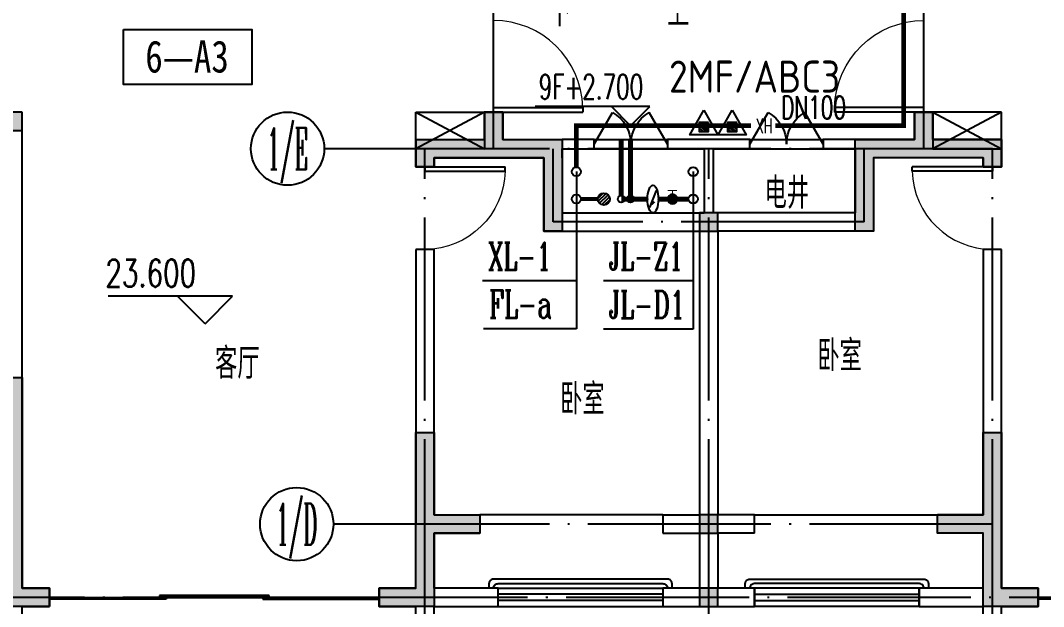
# Model space of a CAD drawing. Extents: x -287580 to -53108, y -522338 to -82629.
# Drawn here: x -248927 to -237751, y -471551 to -465151 of the extents above; entities that cross this region are included whole.
import ezdxf
from ezdxf.enums import TextEntityAlignment as Align

# ---------------------------------------------------------------- set-up
doc = ezdxf.new("R2010")
doc.units = 0
doc.header["$LTSCALE"] = 1000
doc.header["$MEASUREMENT"] = 0
doc.linetypes.add('CONTINOUS', pattern=[0])
doc.linetypes.add('DOTE', pattern=[2.42, 2, -0.2, 0.02, -0.2])
for name, color, linetype in [('AXIS', 3, 'Continuous'), ('AXIS_TEXT', 7, 'Continuous'), ('DIM_ELEV', 3, 'Continuous'), ('DIM_废水', 3, 'Continuous'), ('DIM_消防', 3, 'Continuous'), ('DIM_给水', 3, 'Continuous'), ('DOTE', 99, 'Continuous'), ('EQUIP_地漏', 7, 'Continuous'), ('EQUIP_消防', 1, 'Continuous'), ('PIPE-废水', 31, 'Continuous'), ('PIPE-消防', 1, 'Continuous'), ('PIPE-给水', 3, 'Continuous'), ('PUB_TEXT', 7, 'Continuous'), ('TEXT_消防', 4, 'Continuous'), ('VALVE_给水', 7, 'Continuous'), ('VPIPE-废水', 31, 'Continuous'), ('VPIPE-消防', 1, 'Continuous'), ('VPIPE-给水', 3, 'Continuous'), ('WALL', 9, 'Continuous'), ('WINDOW', 99, 'Continuous'), ('填充', 8, 'Continuous'), ('家具', 187, 'Continuous'), ('文字2', 7, 'Continuous'), ('栏杆', 169, 'Continuous'), ('给排水标注', 4, 'Continuous'), ('给排水留洞', 6, 'Continuous'), ('表格', 157, 'Continuous')]:
    doc.layers.add(name, color=color, linetype=linetype)
doc.styles.add('-宋体', font='', dxfattribs={"width": 0.8})
doc.styles.add('_TCH_AXIS', font='COMPLEX', dxfattribs={"bigfont": 'GBCBIG'})
doc.styles.add('_TCH_DIM', font='SIMPLEX', dxfattribs={"bigfont": 'GBCBIG'})
doc.styles.add('_TWT_DIM_ELE', font='SIMPLEX', dxfattribs={"width": 0.8, "height": 2.7, "bigfont": 'HZTXT'})
doc.styles.add('_TWT_PIPEDN', font='SIMPLEX', dxfattribs={"width": 0.8, "height": 2.5, "bigfont": 'HZTXT'})
doc.styles.add('_TWT_PIPETEXT', font='SIMPLEX', dxfattribs={"width": 0.8, "height": 1.6, "bigfont": 'HZTXT'})
doc.styles.add('_TWT_SERIAL', font='COMPLEX', dxfattribs={"width": 0.8, "height": 3, "bigfont": 'HZTXT'})
doc.styles.add('COMPLEX', font='COMPLEX')
doc.styles.get("Standard").update_dxf_attribs({"font": 'gbenor.shx', "bigfont": 'gbcbig.shx'})
doc.styles.get('-宋体').set_extended_font_data('SimSun')

# ---------------------------------------------------------------- blocks, each defined once
blk = doc.blocks.new('A$C3953257B')
at = {"layer": '填充'}
for points in [[(20300, 7500), (20500, 7500), (20500, 7300), (20300, 7300)], [(12700, 6400), (12900, 6400), (12900, 6200), (12700, 6200)], [(12700, 3100), (12900, 3100), (12900, 2900), (12700, 2900)], [(12700, 2300), (12900, 2300), (12900, 2100), (12700, 2100)]]:
    blk.add_hatch(color=256, dxfattribs=at).paths.add_polyline_path(points)
at = {"color": 6}
for points in [[(20300, 7500), (20500, 7500), (20500, 7300), (20300, 7300)], [(12700, 6400), (12900, 6400), (12900, 6200), (12700, 6200)], [(12700, 3100), (12900, 3100), (12900, 2900), (12700, 2900)], [(12700, 2300), (12900, 2300), (12900, 2100), (12700, 2100)]]:
    blk.add_lwpolyline(points, close=True, dxfattribs=at)
blk = doc.blocks.new('A$C17F555B1')
at = {"layer": '填充'}
h = blk.add_hatch(color=256, dxfattribs=at)
h.dxf.hatch_style = 1
h.paths.add_polyline_path([(55300, 3700), (55300, 3300), (55700, 3300), (55700, 3700)])
h.paths.add_polyline_path([(30100, 3700), (30100, 3300), (30500, 3300), (30500, 3700)])
h.paths.add_polyline_path([(25600, 3300), (25600, 3700), (25200, 3700), (25200, 3300)])
h.paths.add_polyline_path([(400, 3300), (400, 3700), (0, 3700), (0, 3300)])
h.paths.add_polyline_path([(45350, 10300), (45350, 8200), (45150, 8200), (45150, 10500), (45700, 10500), (45700, 10300)])
h.paths.add_polyline_path([(10550, 10500), (10550, 8200), (10350, 8200), (10350, 10300), (10000, 10300), (10000, 10500)])
h.paths.add_polyline_path([(5600, 0), (5100, 0), (5100, 2500), (5300, 2500), (5300, 200), (5600, 200)])
h.paths.add_polyline_path([(20500, 0), (20000, 0), (20000, 200), (20300, 200), (20300, 2500), (20500, 2500)])
h.paths.add_polyline_path([(35700, 0), (35200, 0), (35200, 2500), (35400, 2500), (35400, 200), (35700, 200)])
h.paths.add_polyline_path([(50600, 0), (50100, 0), (50100, 200), (50400, 200), (50400, 2500), (50600, 2500)])
h.paths.add_polyline_path([(54000, 0), (53350, 0), (53350, 200), (53800, 200), (53800, 2100), (54000, 2100)])
h.paths.add_polyline_path([(32450, 0), (31800, 0), (31800, 2100), (32000, 2100), (32000, 200), (32450, 200)])
h.paths.add_polyline_path([(23900, 0), (23250, 0), (23250, 200), (23700, 200), (23700, 2100), (23900, 2100)])
h.paths.add_polyline_path([(2350, 0), (1700, 0), (1700, 2100), (1900, 2100), (1900, 200), (2350, 200)])
h.paths.add_polyline_path([(50600, 9800), (50600, 6700), (51150, 6700), (51150, 6500), (50400, 6500), (50400, 9800), (50400, 10300), (50100, 10300), (50100, 10500), (50600, 10500), (50600, 10000), (50950, 10000), (50950, 9800)])
h.paths.add_polyline_path([(35400, 10300), (35400, 9800), (35400, 6500), (34650, 6500), (34650, 6700), (35200, 6700), (35200, 9800), (34850, 9800), (34850, 10000), (35200, 10000), (35200, 10500), (35700, 10500), (35700, 10300)])
h.paths.add_polyline_path([(20500, 10500), (20500, 10000), (20850, 10000), (20850, 9800), (20500, 9800), (20500, 6700), (21050, 6700), (21050, 6500), (20300, 6500), (20300, 9800), (20300, 10300), (20000, 10300), (20000, 10500)])
h.paths.add_polyline_path([(5300, 9800), (5300, 6500), (4550, 6500), (4550, 6700), (5100, 6700), (5100, 9800), (4750, 9800), (4750, 10000), (5100, 10000), (5100, 10500), (5600, 10500), (5600, 10300), (5300, 10300)])
h.paths.add_polyline_path([(15050, 10300), (13250, 10300), (13250, 8900), (13050, 8900), (13050, 10500), (15250, 10500), (15250, 9900), (15050, 9900)])
h.paths.add_polyline_path([(40650, 10300), (40650, 9900), (40450, 9900), (40450, 10500), (42650, 10500), (42650, 8900), (42450, 8900), (42450, 10300)])
h.paths.add_polyline_path([(39900, 1900), (39900, 1000), (40400, 1000), (40400, 800), (39900, 800), (39900, 0), (39300, 0), (39300, 200), (39700, 200), (39700, 1000), (39700, 1900)])
h.paths.add_polyline_path([(46100, 1900), (46100, 1000), (46100, 200), (46500, 200), (46500, 0), (45900, 0), (45900, 800), (45400, 800), (45400, 1000), (45900, 1000), (45900, 1900)])
h.paths.add_polyline_path([(40650, 5400), (40650, 5100), (41300, 5100), (41300, 4100), (41100, 4100), (41100, 4900), (40450, 4900), (39900, 4900), (39900, 4800), (39700, 4800), (39700, 5100), (40450, 5100), (40450, 5400)])
h.paths.add_polyline_path([(45350, 5400), (45350, 5100), (46100, 5100), (46100, 4800), (45900, 4800), (45900, 4900), (45350, 4900), (44700, 4900), (44700, 4100), (44500, 4100), (44500, 5100), (45150, 5100), (45150, 5400)])
h.paths.add_polyline_path([(30750, 9800), (30300, 9800), (30300, 6700), (30700, 6700), (30700, 6500), (30100, 6500), (30100, 10000), (30750, 10000)])
h.paths.add_polyline_path([(55700, 10000), (55700, 6500), (55100, 6500), (55100, 6700), (55500, 6700), (55500, 9800), (55050, 9800), (55050, 10000)])
h.paths.add_polyline_path([(16000, 1900), (16000, 1000), (16000, 200), (16400, 200), (16400, 0), (15800, 0), (15800, 800), (15300, 800), (15300, 1000), (15800, 1000), (15800, 1900)])
h.paths.add_polyline_path([(9800, 1900), (9800, 1000), (10300, 1000), (10300, 800), (9800, 800), (9800, 0), (9200, 0), (9200, 200), (9600, 200), (9600, 1000), (9600, 1900)])
h.paths.add_polyline_path([(15250, 5400), (15250, 5100), (16000, 5100), (16000, 4800), (15800, 4800), (15800, 4900), (15250, 4900), (14600, 4900), (14600, 4100), (14400, 4100), (14400, 5100), (15050, 5100), (15050, 5400)])
h.paths.add_polyline_path([(10550, 5400), (10550, 5100), (11200, 5100), (11200, 4100), (11000, 4100), (11000, 4900), (10350, 4900), (9800, 4900), (9800, 4800), (9600, 4800), (9600, 5100), (10350, 5100), (10350, 5400)])
h.paths.add_polyline_path([(25400, 9800), (24950, 9800), (24950, 10000), (25600, 10000), (25600, 6500), (25000, 6500), (25000, 6700), (25400, 6700)])
h.paths.add_polyline_path([(200, 9800), (200, 6700), (600, 6700), (600, 6500), (0, 6500), (0, 10000), (650, 10000), (650, 9800)])
at = {"color": 3}
for points in [[(10550, 5400), (10550, 5100), (11200, 5100), (11200, 4100), (11000, 4100), (11000, 4900), (10350, 4900), (9800, 4900), (9800, 4800), (9600, 4800), (9600, 5100), (10350, 5100), (10350, 5400)], [(15250, 5400), (15250, 5100), (16000, 5100), (16000, 4800), (15800, 4800), (15800, 4900), (15250, 4900), (14600, 4900), (14600, 4100), (14400, 4100), (14400, 5100), (15050, 5100), (15050, 5400)], [(5600, 0), (5100, 0), (5100, 2500), (5300, 2500), (5300, 200), (5600, 200)], [(9800, 1900), (9800, 1000), (10300, 1000), (10300, 800), (9800, 800), (9800, 0), (9200, 0), (9200, 200), (9600, 200), (9600, 1000), (9600, 1900)], [(16000, 1900), (16000, 1000), (16000, 200), (16400, 200), (16400, 0), (15800, 0), (15800, 800), (15300, 800), (15300, 1000), (15800, 1000), (15800, 1900)]]:
    blk.add_lwpolyline(points, close=True, dxfattribs=at)
blk = doc.blocks.new('SDFASDFS')
at = {"layer": '给排水标注', "ltscale": 0.05, "const_width": 56.3}
blk.add_lwpolyline([(-45303, -121619, -1), (-45303, -121676, -1)], format="xyb", close=True, dxfattribs=at)
at = {"layer": '给排水标注', "ltscale": 0.05, "const_width": 11.4}
for points in [[(-45246, -121647), (-45201, -121647)], [(-45201, -121592), (-45201, -121703)]]:
    blk.add_lwpolyline(points, dxfattribs=at)
at = {"layer": '给排水标注', "ltscale": 0.05}
blk.add_circle((-45303, -121647), 56.8, dxfattribs=at)
blk = doc.blocks.new('$ATTACHMENT$00000214')
h = blk.add_hatch()
h.set_pattern_fill('ANSI31', color=256, scale=200, style=0)
h.set_pattern_definition([(45, (-38543.802, -6842.639), (-17.67767, 17.67767), [])])
h.paths.add_polyline_path([(-65, 2), (65, 2), (65, -128), (-65, -128)])
for points in [[(0, 172), (-198, -172), (198, -172)], [(-65, 2), (65, 2), (65, -128), (-65, -128)]]:
    blk.add_lwpolyline(points, close=True)
blk = doc.blocks.new('$DorLib2D$00000132')
at = {"color": 0, "linetype": 'Continuous'}
for p, q in [((-0.5, 0.1042), (-0.5, 0)), ((-0.1467, 0.1042), (-0.5, 0.1042)), ((-0.1467, 0), (-0.1467, 0.1042)), ((0.1467, 0.1042), (0.5, 0.1042)), ((0.1467, 0), (0.1467, 0.1042)), ((0.5, 0.1042), (0.5, 0)), ((-0.5, 0), (-0.1467, 0)), ((-0.1667, 0), (0.1667, 0)), ((-0.1667, -0.1042), (-0.1667, 0)), ((0.5, 0), (0.1467, 0)), ((0.1667, 0), (0.1667, -0.1042)), ((0.1667, -0.1042), (-0.1667, -0.1042))]:
    blk.add_line(p, q, dxfattribs=at)
blk = doc.blocks.new('$WINLIB2D$00000001')
at = {"color": 0}
for points in [[(-0.5, 0.5), (-0.5, -0.5)], [(-0.5, 0.5), (0.5, 0.5)], [(0.5, -0.5), (0.5, 0.5)], [(0.5, 0.1667), (-0.5, 0.1667)], [(0.5, -0.1667), (-0.5, -0.1667)], [(-0.5, -0.5), (0.5, -0.5)]]:
    blk.add_lwpolyline(points, dxfattribs=at)
blk = doc.blocks.new('$DorLib2D$00000231')
at = {"color": 0}
for p, q in [((-0.5, 0), (-0.25, 0.433)), ((0.5, 0), (0.25, 0.433))]:
    blk.add_line(p, q, dxfattribs=at)
for centre, start, end in [((-0.5, 0), 0, 60), ((0.5, 0), 120, 180)]:
    blk.add_arc(centre, 0.5, start, end, dxfattribs=at)
blk = doc.blocks.new('$DorLib2D$00000001')
for p, q in [((0.45, 0.975), (0.5, 0.975)), ((0.45, 0), (0.45, 0.975)), ((0.5, 0), (0.5, 0.975)), ((0.5, 0), (0.45, 0))]:
    blk.add_line(p, q)
at = {"lineweight": 13}
blk.add_arc((0.475, 0), 0.975, 91.4693, 180, dxfattribs=at)
blk = doc.blocks.new('_AXISO')
blk.add_circle((0, 0), 0.5)
at = {"layer": 'AXIS_TEXT', "style": 'COMPLEX', "width": 1.041667}
blk.add_attdef('A', text='', height=0.56, dxfattribs=at).set_placement((-0.25, -0.28), (0.25, -0.28), align=Align.FIT)
blk = doc.blocks.new('$VALVE$00000742')
blk.add_line((-93, -93), (93, 93))
blk.add_lwpolyline([(93, 93, 0, 50, 0), (-13, 22, 50, 50, 0)], format="xyseb")
blk.add_circle((0, 0), 150)
for p in [(-150, 0), (150, 0)]:
    blk.add_point(p)
blk = doc.blocks.new('$TwtSys$00000141')
for p, q in [((-94, 8), (-10, 92)), ((-94, 8), (-10, 92)), ((-87, -35), (35, 87)), ((-87, -35), (35, 87)), ((-66, -66), (66, 66)), ((-66, -66), (66, 66)), ((-32, -87), (88, 33)), ((-32, -87), (88, 33)), ((11, -92), (92, -11)), ((11, -92), (92, -11))]:
    blk.add_line(p, q)
blk.add_circle((0, 0), 94)
blk.add_circle((0, 0), 94)

msp = doc.modelspace()

# ---------------------------------------------------------------- hatches: boundary and pattern name
at = {"layer": 'PIPE-消防'}
for points in [[(-242854.5, -466300.9), (-242854.5, -466275.9), (-242879.5, -466275.9)], [(-242854.5, -466300.9), (-242879.5, -466300.9), (-242879.5, -466275.9)], [(-239278.8, -466300.9), (-239253.8, -466300.9), (-239253.8, -466325.9)], [(-239278.8, -466300.9), (-239278.8, -466325.9), (-239253.8, -466325.9)]]:
    msp.add_hatch(color=256, dxfattribs=at).paths.add_polyline_path(points)

# ---------------------------------------------------------------- linework, layer by layer
at = {"layer": 'AXIS'}
for p, q in [((-244608.8, -466550.9), (-245608.8, -466550.9)), ((-244508.8, -470650.9), (-245508.8, -470650.9))]:
    msp.add_line(p, q, dxfattribs=at)
at = {"layer": 'DIM_ELEV'}
for p, q in [((-246610.2, -468163.1), (-247968.2, -468163.1)), ((-246910.2, -468463.1), (-247210.2, -468163.1)), ((-246910.2, -468463.1), (-246610.2, -468163.1))]:
    msp.add_line(p, q, dxfattribs=at)
at = {"layer": 'DIM_废水'}
for p, q in [((-242854.5, -467051.1), (-242854.5, -468516.8)), ((-242854.5, -468516.8), (-243869.5, -468516.8))]:
    msp.add_line(p, q, dxfattribs=at)
at = {"layer": 'DIM_消防'}
for p, q in [((-242052, -466090.9), (-243302.9, -466090.9)), ((-242262, -466300.9), (-242472, -466090.9)), ((-242262, -466300.9), (-242052, -466090.9)), ((-241943.5, -466300.9), (-242472, -466300.9)), ((-242854.5, -466801.1), (-242854.5, -467995.8)), ((-242854.5, -467995.8), (-243878.1, -467995.8))]:
    msp.add_line(p, q, dxfattribs=at)
at = {"layer": 'DIM_给水'}
for p, q in [((-241578.8, -466801.1), (-241578.8, -467994.8)), ((-241578.8, -467051.1), (-241578.8, -468523.3)), ((-241578.8, -467994.8), (-242559.4, -467994.8)), ((-241578.8, -468523.3), (-242559.4, -468523.3))]:
    msp.add_line(p, q, dxfattribs=at)
at = {"layer": 'DOTE', "linetype": 'DOTE'}
for p, q in [((-243758.8, -466550.9), (-243758.8, -457872.4)), ((-239058.8, -466550.9), (-239058.8, -457872.4)), ((-238308.8, -466550.9), (-244608.8, -466550.9)), ((-244508.8, -474142), (-244508.8, -466550.9)), ((-243108.8, -467350.9), (-243108.8, -466550.9)), ((-241408.8, -474142), (-241408.8, -466550.9)), ((-239708.8, -467350.9), (-239708.8, -466550.9)), ((-238308.8, -474142), (-238308.8, -466550.9)), ((-239708.8, -467350.9), (-243108.8, -467350.9)), ((-238308.8, -470650.9), (-244508.8, -470650.9)), ((-197406.7, -471450.9), (-255580, -471450.9))]:
    msp.add_line(p, q, dxfattribs=at)
at = {"layer": 'PIPE-废水', "const_width": 45}
msp.add_lwpolyline([(-242804.5, -467101.1), (-242620.3, -467101.1)], dxfattribs=at)
at = {"layer": 'PIPE-消防', "const_width": 50}
for points in [[(-239278.8, -464250.9), (-239278.8, -466300.9)], [(-240946.9, -466300.9), (-242854.5, -466300.9)], [(-242854.5, -466751.1), (-242854.5, -466300.9)], [(-239278.8, -466300.9), (-240681.1, -466300.9)]]:
    msp.add_lwpolyline(points, dxfattribs=at)
at = {"layer": 'PIPE-给水', "const_width": 55}
for points in [[(-242364, -467063.6), (-242364, -466450.9)], [(-242264, -467063.6), (-242264, -466450.9)], [(-242077.7, -467101.1), (-242364, -467101.1)], [(-241628.8, -467101.1), (-241958.3, -467101.1)]]:
    msp.add_lwpolyline(points, dxfattribs=at)
at = {"layer": 'VPIPE-废水'}
msp.add_circle((-242854.5, -467101.1), 50, dxfattribs=at)
at = {"layer": 'VPIPE-消防'}
msp.add_circle((-242854.5, -466801.1), 50, dxfattribs=at)
at = {"layer": 'VPIPE-给水'}
for centre, radius in [((-241578.8, -466801.1), 50), ((-242364, -467101.1), 37.5), ((-242262, -467101.1), 37.5), ((-241578.8, -467101.1), 50)]:
    msp.add_circle(centre, radius, dxfattribs=at)
at = {"layer": 'WALL'}
for p, q in [((-248908.8, -466150.9), (-249208.8, -466150.9)), ((-248908.8, -471350.9), (-248908.8, -466150.9)), ((-243658.8, -466150.9), (-243858.8, -466150.9)), ((-243858.8, -466150.9), (-243858.8, -466450.9)), ((-243658.8, -466450.9), (-243658.8, -466150.9)), ((-238958.8, -466150.9), (-239158.8, -466150.9)), ((-239158.8, -466150.9), (-239158.8, -466450.9)), ((-238958.8, -466450.9), (-238958.8, -466150.9)), ((-244608.8, -466450.9), (-244608.8, -466750.9)), ((-244608.8, -466450.9), (-243858.8, -466450.9)), ((-243658.8, -466450.9), (-243108.8, -466450.9)), ((-243108.8, -466450.9), (-243008.8, -466450.9)), ((-242658.8, -466450.9), (-243008.8, -466450.9)), ((-242658.8, -466550.9), (-242658.8, -466450.9)), ((-241408.8, -466450.9), (-241858.8, -466450.9)), ((-241858.8, -466450.9), (-241858.8, -466550.9)), ((-240958.8, -466450.9), (-241408.8, -466450.9)), ((-240958.8, -466550.9), (-240958.8, -466450.9)), ((-239708.8, -466450.9), (-240158.8, -466450.9)), ((-240158.8, -466450.9), (-240158.8, -466550.9)), ((-239158.8, -466450.9), (-239708.8, -466450.9)), ((-238208.8, -466450.9), (-238958.8, -466450.9)), ((-238208.8, -466750.9), (-238208.8, -466450.9)), ((-243008.8, -466550.9), (-242658.8, -466550.9)), ((-243008.8, -466650.9), (-243008.8, -466550.9)), ((-241858.8, -466550.9), (-241458.8, -466550.9)), ((-241458.8, -466550.9), (-241458.8, -467250.9)), ((-241358.8, -466550.9), (-241358.8, -467250.9)), ((-241358.8, -466550.9), (-240958.8, -466550.9)), ((-240158.8, -466550.9), (-239808.8, -466550.9)), ((-239808.8, -466550.9), (-239808.8, -467250.9)), ((-244408.8, -466750.9), (-244408.8, -466650.9)), ((-244408.8, -466650.9), (-243758.8, -466650.9)), ((-243758.8, -466650.9), (-243208.8, -466650.9)), ((-243208.8, -466650.9), (-243208.8, -467450.9)), ((-243008.8, -466650.9), (-243008.8, -467250.9)), ((-243008.8, -466650.9), (-243008.8, -466650.9)), ((-239608.8, -466650.9), (-239608.8, -467450.9)), ((-239058.8, -466650.9), (-239608.8, -466650.9)), ((-238408.8, -466650.9), (-239058.8, -466650.9)), ((-238408.8, -466650.9), (-238408.8, -466750.9)), ((-244608.8, -466750.9), (-244408.8, -466750.9)), ((-238408.8, -466750.9), (-238208.8, -466750.9)), ((-243008.8, -467250.9), (-241458.8, -467250.9)), ((-239808.8, -467250.9), (-241358.8, -467250.9)), ((-243208.8, -467450.9), (-241508.8, -467450.9)), ((-241508.8, -467450.9), (-241508.8, -470550.9)), ((-239608.8, -467450.9), (-241308.8, -467450.9)), ((-241308.8, -467450.9), (-241308.8, -470550.9)), ((-244408.8, -467650.9), (-244608.8, -467650.9)), ((-244608.8, -467650.9), (-244608.8, -470650.9)), ((-244408.8, -470550.9), (-244408.8, -467650.9)), ((-238208.8, -467650.9), (-238408.8, -467650.9)), ((-238408.8, -467650.9), (-238408.8, -470550.9)), ((-238208.8, -470650.9), (-238208.8, -467650.9)), ((-244408.8, -470550.9), (-243908.8, -470550.9)), ((-243908.8, -470550.9), (-243908.8, -470750.9)), ((-241908.8, -470550.9), (-241508.8, -470550.9)), ((-241908.8, -470550.9), (-241908.8, -470750.9)), ((-240908.8, -470550.9), (-241308.8, -470550.9)), ((-240908.8, -470750.9), (-240908.8, -470550.9)), ((-238408.8, -470550.9), (-238908.8, -470550.9)), ((-238908.8, -470750.9), (-238908.8, -470550.9)), ((-244608.8, -471350.9), (-244608.8, -470650.9)), ((-238208.8, -471350.9), (-238208.8, -470650.9)), ((-244408.8, -470750.9), (-243908.8, -470750.9)), ((-244408.8, -471350.9), (-244408.8, -470750.9)), ((-241908.8, -470750.9), (-241508.8, -470750.9)), ((-241508.8, -470750.9), (-241508.8, -471350.9)), ((-241308.8, -470750.9), (-241308.8, -471350.9)), ((-240908.8, -470750.9), (-241308.8, -470750.9)), ((-238408.8, -470750.9), (-238908.8, -470750.9)), ((-238408.8, -471350.9), (-238408.8, -470750.9)), ((-248608.8, -471350.9), (-248908.8, -471350.9)), ((-248608.8, -471550.9), (-248608.8, -471350.9)), ((-244608.8, -471350.9), (-245008.8, -471350.9)), ((-245008.8, -471350.9), (-245008.8, -471550.9)), ((-243708.8, -471350.9), (-244408.8, -471350.9)), ((-243708.8, -471550.9), (-243708.8, -471350.9)), ((-241508.8, -471350.9), (-241908.8, -471350.9)), ((-241908.8, -471350.9), (-241908.8, -471550.9)), ((-240908.8, -471350.9), (-241308.8, -471350.9)), ((-240908.8, -471550.9), (-240908.8, -471350.9)), ((-238408.8, -471350.9), (-239108.8, -471350.9)), ((-239108.8, -471350.9), (-239108.8, -471550.9)), ((-237808.8, -471350.9), (-238208.8, -471350.9)), ((-237808.8, -471550.9), (-237808.8, -471350.9)), ((-248908.8, -471550.9), (-248608.8, -471550.9)), ((-248908.8, -472150.9), (-248908.8, -471550.9)), ((-245008.8, -471550.9), (-244608.8, -471550.9)), ((-244608.8, -473650.9), (-244608.8, -471550.9)), ((-244408.8, -471550.9), (-243708.8, -471550.9)), ((-244408.8, -473450.9), (-244408.8, -471550.9)), ((-241908.8, -471550.9), (-241408.8, -471550.9)), ((-241408.8, -471550.9), (-240908.8, -471550.9)), ((-239108.8, -471550.9), (-238408.8, -471550.9)), ((-238408.8, -473450.9), (-238408.8, -471550.9)), ((-238208.8, -471550.9), (-237808.8, -471550.9)), ((-238208.8, -473650.9), (-238208.8, -471550.9))]:
    msp.add_line(p, q, dxfattribs=at)
at = {"layer": 'WINDOW'}
for p, q in [((-242658.8, -466450.9, 0), (-241858.8, -466450.9, 0)), ((-240958.8, -466450.9, 0), (-240158.8, -466450.9, 0)), ((-242658.8, -466550.9, 0), (-241858.8, -466550.9, 0)), ((-240958.8, -466550.9, 0), (-240158.8, -466550.9, 0)), ((-241908.8, -470550.9), (-243908.8, -470550.9)), ((-240908.8, -470550.9), (-238908.8, -470550.9))]:
    msp.add_line(p, q, dxfattribs=at)
at = {"layer": '家具'}
for points in [[(-244608.8, -466150.9), (-243858.8, -466150.9), (-243858.8, -466550.9), (-244608.8, -466550.9)], [(-238208.8, -466150.9), (-238958.8, -466150.9), (-238958.8, -466550.9), (-238208.8, -466550.9)]]:
    msp.add_lwpolyline(points, close=True, dxfattribs=at)
for points in [[(-243858.8, -466150.9), (-244608.8, -466550.9)], [(-244608.8, -466150.9), (-243858.8, -466550.9)], [(-238958.8, -466150.9), (-238208.8, -466550.9)], [(-238208.8, -466150.9), (-238958.8, -466550.9)]]:
    msp.add_lwpolyline(points, dxfattribs=at)
at = {"layer": '文字2', "color": 5, "elevation": 0}
msp.add_lwpolyline([(-247800.3, -465249.3), (-246400.3, -465249.3), (-246400.3, -465849.3), (-247800.3, -465849.3)], close=True, dxfattribs=at)
at = {"layer": '栏杆'}
for points in [[(-241808.8, -471350.9), (-241808.8, -471300.9, 0.4142136), (-241858.8, -471250.9), (-243758.8, -471250.9, 0.4142136), (-243808.8, -471300.9), (-243808.8, -471350.9)], [(-241008.8, -471350.9), (-241008.8, -471300.9, -0.4142136), (-240958.8, -471250.9), (-239058.8, -471250.9, -0.4142136), (-239008.8, -471300.9), (-239008.8, -471350.9)], [(-243758.8, -471350.9), (-243758.8, -471350.9, -0.4142136), (-243708.8, -471300.9), (-241908.8, -471300.9, -0.4142136), (-241858.8, -471350.9), (-241858.8, -471350.9)], [(-239058.8, -471350.9), (-239058.8, -471350.9, 0.4142136), (-239108.8, -471300.9), (-240908.8, -471300.9, 0.4142136), (-240958.8, -471350.9), (-240958.8, -471350.9)]]:
    msp.add_lwpolyline(points, format="xyb", dxfattribs=at)

# ---------------------------------------------------------------- block references
at = {"layer": 'AXIS'}
ref = msp.add_blockref('_AXISO', (-246008.8, -466550.9), dxfattribs=dict(at, xscale=800, yscale=800, zscale=800))
ref.add_attrib('A', '1/E', dxfattribs={"layer": 'AXIS_TEXT', "height": 452.55, "style": '_TCH_AXIS', "width": 0.396226}).set_placement((-246235.1, -466777.1), (-245782.5, -466777.1), align=Align.FIT)
ref = msp.add_blockref('_AXISO', (-245908.8, -470650.9), dxfattribs=dict(at, xscale=800, yscale=800, zscale=800))
ref.add_attrib('A', '1/D', dxfattribs={"layer": 'AXIS_TEXT', "height": 452.55, "style": '_TCH_AXIS', "width": 0.388889}).set_placement((-246135.1, -470877.1), (-245682.5, -470877.1), align=Align.FIT)
at = {"layer": 'EQUIP_地漏', "xscale": 0.7, "yscale": 0.7, "zscale": 0.7}
msp.add_blockref('$TwtSys$00000141', (-242554.5, -467101.1), dxfattribs=at)
at = {"layer": 'EQUIP_消防', "linetype": 'CONTINOUS', "xscale": 0.77625, "yscale": -0.77625, "zscale": 0.77625, "rotation": 180}
for p in [(-241461, -466265.6), (-241153, -466265.6)]:
    msp.add_blockref('$ATTACHMENT$00000214', p, dxfattribs=at)
at = {"layer": 'VALVE_给水', "xscale": 0.39795, "zscale": 0.39795, "rotation": 180}
msp.add_blockref('$VALVE$00000742', (-242018, -467101.1), dxfattribs=at)
at = {"layer": 'WINDOW'}
for name, p, xscale, yscale, zscale, rotation in [('$DorLib2D$00000001', (-243758.8, -465650.9), 1000, 1000, 1000, 270), ('$DorLib2D$00000001', (-239058.8, -465650.9), 1000, -1000, 1000, 270), ('$DorLib2D$00000231', (-242258.8, -466500.9), -800, 800, -800, 359.9999999999875), ('$DorLib2D$00000231', (-240558.8, -466500.9), -800, 800, -800, 359.9999999999882), ('$DorLib2D$00000001', (-244508.8, -467200.9), 900, -900, 900, 90.0000000000358), ('$DorLib2D$00000001', (-238308.8, -467200.9), 900, 900, 900, 90), ('$WINLIB2D$00000001', (-242808.8, -471450.9), -1800, 200, -1800, 180), ('$DorLib2D$00000132', (-236008.8, -471450.9), 3600, 200, 3600, 180)]:
    msp.add_blockref(name, p, dxfattribs=dict(at, xscale=xscale, yscale=yscale, zscale=zscale, rotation=rotation))
at = {"layer": 'WINDOW', "yscale": -200}
for name, p, xscale, zscale in [('$WINLIB2D$00000001', (-240008.8, -471450.9), -1800, -1800), ('$DorLib2D$00000132', (-246808.8, -471450.9), 3600, 3600)]:
    msp.add_blockref(name, p, dxfattribs=dict(at, xscale=xscale, zscale=zscale))
at = {"layer": '给排水留洞', "xscale": -0.9175891113281249, "yscale": 0.9175891113281249, "zscale": 0.9175891113281249, "rotation": 270}
msp.add_blockref('SDFASDFS', (-130182.6, -425531.7), dxfattribs=at)
at = {"layer": '表格', "xscale": -1}
msp.add_blockref('A$C3953257B', (-228608.8, -473650.9), dxfattribs=at)
at = {"layer": '表格'}
msp.add_blockref('A$C17F555B1', (-254208.8, -471550.9), dxfattribs=at)

# ---------------------------------------------------------------- texts
at = {"layer": 'DIM_废水', "color": 7, "style": '_TWT_SERIAL', "width": 0.64}
msp.add_text('FL-a', height=300, dxfattribs=at).set_placement((-243809.5, -468396.8))
at = {"layer": 'DIM_消防', "color": 7, "width": 0.64}
for s, height, style, p in [('9F+2.700', 270, '_TWT_DIM_ELE', (-243264.8, -466009.9)), ('XL-1', 300, '_TWT_SERIAL', (-243818.1, -467875.8))]:
    msp.add_text(s, height=height, dxfattribs=dict(at, style=style)).set_placement(p)
at = {"layer": 'DIM_给水', "color": 7, "style": '_TWT_SERIAL', "width": 0.64}
for s, p in [('JL-Z1', (-242499.4, -467874.8)), ('JL-D1', (-242499.4, -468403.3))]:
    msp.add_text(s, height=300, dxfattribs=at).set_placement(p)
at = {"layer": 'PUB_TEXT', "style": '_TCH_DIM'}
for s, p in [('下', (-243153.7, -465215.9)), ('上', (-241863.1, -465215.9))]:
    msp.add_text(s, height=337.6, dxfattribs=at).set_placement(p)
at = {"layer": 'PUB_TEXT'}
for s, p in [('电井', (-240798.3, -467204.6)), ('客厅', (-246800.4, -469064.6, 0)), ('卧室', (-240221.9, -468980.3, 0)), ('卧室', (-243031.3, -469454.8, 0))]:
    msp.add_text(s, height=337.59, dxfattribs=at).set_placement(p)
at = {"layer": 'PUB_TEXT', "style": '_TCH_DIM', "width": 0.705882}
msp.add_text('23.600', height=297.5, dxfattribs=at).set_placement((-247998.2, -468058.1))
at = {"layer": 'TEXT_消防', "width": 0.64}
for s, height, style, p in [('DN100', 250, '_TWT_PIPEDN', (-240616.3, -466225.9)), ('XH', 160, '_TWT_PIPETEXT', (-240896.9, -466380.9))]:
    msp.add_text(s, height=height, dxfattribs=dict(at, style=style)).set_placement(p)
at = {"layer": '文字2', "color": 63, "style": '-宋体', "width": 0.8}
msp.add_text('6—A3', height=350, dxfattribs=at).set_placement((-247107, -465544.3, 0), align=Align.MIDDLE_CENTER)
at = {"layer": '给排水标注', "color": 4, "ltscale": 0.2}
msp.add_text('2MF/ABC3', height=350, dxfattribs=at).set_placement((-241842, -465939))

doc.saveas('drawing.dxf')
